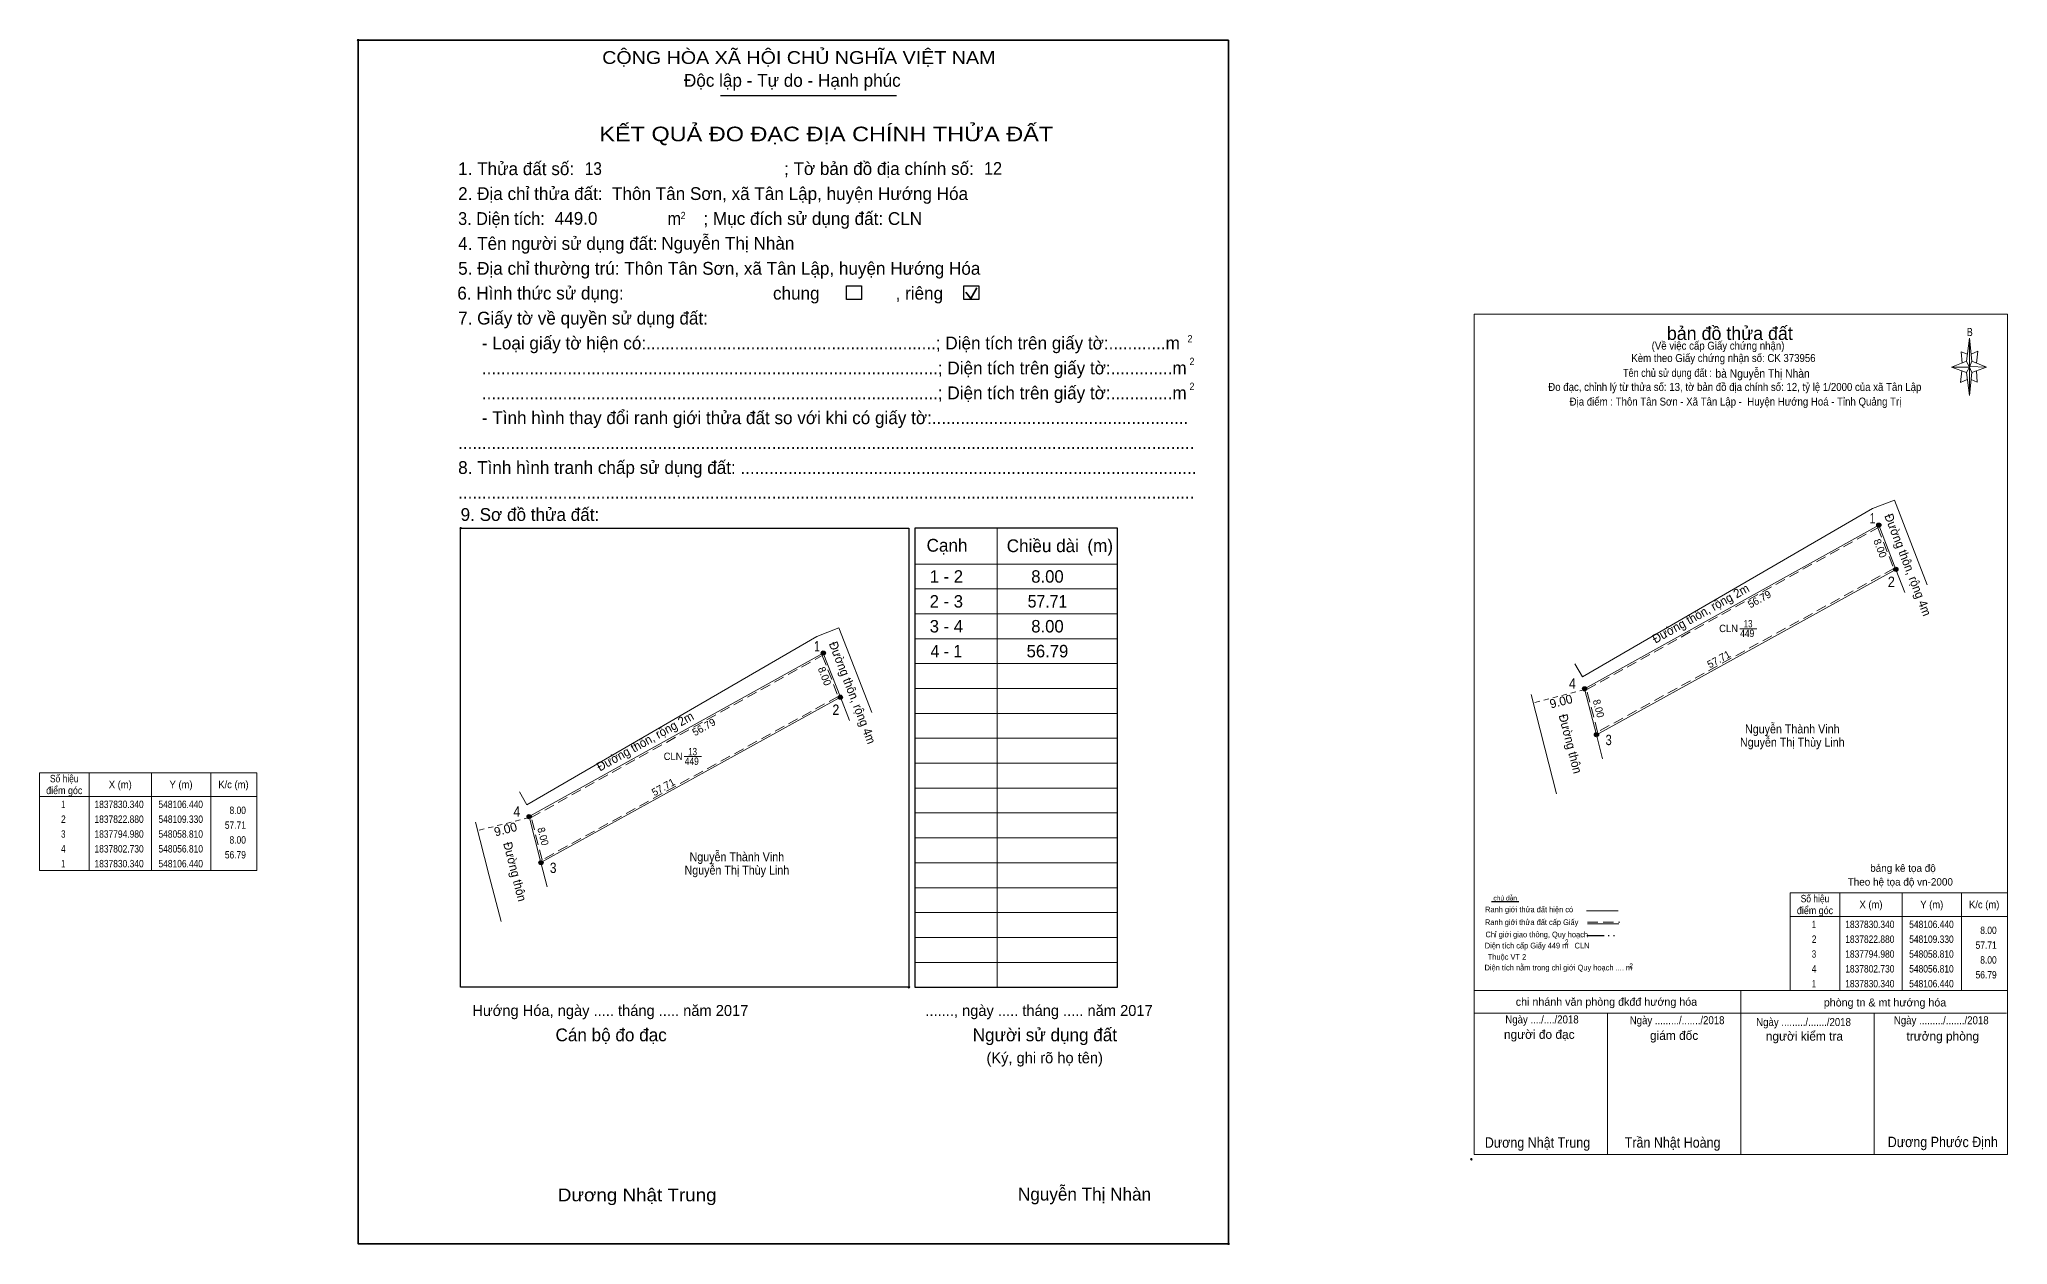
# Model space of a CAD drawing. Header units: metres. Extents: x 547974 to 548723, y 1837731 to 1837934.
# Drawn here: x 547974.2 to 548306.2, y 1837730.5 to 1837933.9 of the extents above; entities that cross this region are included whole.
import ezdxf
from ezdxf.enums import TextEntityAlignment as Align

# ---------------------------------------------------------------- set-up
doc = ezdxf.new("R2010")
doc.units = ezdxf.units.M
doc.header["$LTSCALE"] = 0.58
doc.header["$PDMODE"] = 32
doc.header["$PDSIZE"] = 0.29
for name, pattern in [('DASH_DOUBLE_DOT', [9.2, 5, -1.2, 0.3, -1.2, 0.3, -1.2]), ('MEDIUM_DASHED', [4.5, 3, -1.5]), ('SHORT_DASHED', [2.7, 1.5, -1.2])]:
    doc.linetypes.add(name, pattern=pattern)
for name, color, linetype, lineweight in [('1', 7, 'Continuous', 13), ('10', 7, 'Continuous', 13), ('11', 7, 'Continuous', 25), ('2', 7, 'Continuous', 35), ('27', 7, 'Continuous', 13), ('4', 7, 'Continuous', 13), ('50', 7, 'Continuous', 25), ('63', 7, 'Continuous', 13)]:
    doc.layers.add(name, color=color, linetype=linetype, lineweight=lineweight)
for name, color, linetype in [('36', 7, 'Continuous'), ('48', 7, 'Continuous'), ('52', 7, 'Continuous'), ('6', 7, 'Continuous'), ('9', 7, 'Continuous')]:
    doc.layers.add(name, color=color, linetype=linetype)

msp = doc.modelspace()

# ---------------------------------------------------------------- hatches: boundary and pattern name
at = {"layer": '11'}
for points in [[(548284.8601, 1837851.92, 1), (548284.1599, 1837851.92, 1)], [(548287.7501, 1837844.46, 1), (548287.0499, 1837844.46, 1)], [(548106.7901, 1837830.34, 1), (548106.0899, 1837830.34, 1)], [(548109.6801, 1837822.88, 1), (548108.9799, 1837822.88, 1)], [(548235.2301, 1837824.31, 1), (548234.5299, 1837824.31, 1)], [(548237.2301, 1837816.56, 1), (548236.5299, 1837816.56, 1)], [(548237.2301, 1837816.56, 1), (548236.5299, 1837816.56, 1)], [(548057.1601, 1837802.73, 1), (548056.4599, 1837802.73, 1)], [(548059.1601, 1837794.98, 1), (548058.4599, 1837794.98, 1)], [(548059.1601, 1837794.98, 1), (548058.4599, 1837794.98, 1)]]:
    msp.add_hatch(color=256, dxfattribs=at).paths.add_polyline_path(points)

# ---------------------------------------------------------------- linework, layer by layer
at = {"layer": '1', "lineweight": 25}
for p, q in [((548089.1, 1837924.42), (548118.79, 1837924.42)), ((548156.07, 1837773.94), (548156.07, 1837851.41))]:
    msp.add_line(p, q, dxfattribs=at)
at = {"layer": '1', "lineweight": 35}
for p, q in [((548130.51, 1837891.23), (548131.35, 1837890.15)), ((548131.35, 1837890.15), (548132.37, 1837891.96))]:
    msp.add_line(p, q, dxfattribs=at)
at = {"layer": '1'}
for p, q in [((548135.76, 1837851.41), (548135.76, 1837773.94)), ((548121.86, 1837845.36), (548145.37, 1837845.36)), ((548145.37, 1837845.36), (548156.07, 1837845.36)), ((548121.86, 1837841.16), (548145.37, 1837841.16)), ((548145.37, 1837841.16), (548156.07, 1837841.16)), ((548121.86, 1837836.96), (548145.37, 1837836.96)), ((548145.37, 1837836.96), (548156.07, 1837836.96)), ((548121.86, 1837832.76), (548145.37, 1837832.76)), ((548145.37, 1837832.76), (548156.07, 1837832.76)), ((548121.86, 1837828.56), (548145.37, 1837828.56)), ((548145.37, 1837828.56), (548156.07, 1837828.56)), ((548121.86, 1837824.35), (548145.37, 1837824.35)), ((548145.37, 1837824.35), (548156.07, 1837824.35)), ((548121.86, 1837820.15), (548145.37, 1837820.15)), ((548145.37, 1837820.15), (548156.07, 1837820.15)), ((548121.86, 1837815.95), (548145.37, 1837815.95)), ((548145.37, 1837815.95), (548156.07, 1837815.95)), ((548121.86, 1837811.75), (548145.37, 1837811.75)), ((548145.37, 1837811.75), (548156.07, 1837811.75)), ((548121.86, 1837807.55), (548145.37, 1837807.55)), ((548145.37, 1837807.55), (548156.07, 1837807.55)), ((548121.86, 1837803.35), (548145.37, 1837803.35)), ((548145.37, 1837803.35), (548156.07, 1837803.35)), ((548121.86, 1837799.14), (548145.37, 1837799.14)), ((548145.37, 1837799.14), (548156.07, 1837799.14)), ((548121.86, 1837794.94), (548145.37, 1837794.94)), ((548145.37, 1837794.94), (548156.07, 1837794.94)), ((548121.86, 1837790.74), (548145.37, 1837790.74)), ((548145.37, 1837790.74), (548156.07, 1837790.74)), ((548121.86, 1837786.54), (548145.37, 1837786.54)), ((548145.37, 1837786.54), (548156.07, 1837786.54)), ((548121.86, 1837782.34), (548145.37, 1837782.34)), ((548145.37, 1837782.34), (548156.07, 1837782.34)), ((548121.86, 1837778.14), (548145.37, 1837778.14)), ((548145.37, 1837778.14), (548156.07, 1837778.14))]:
    msp.add_line(p, q, dxfattribs=at)
at = {"layer": '1', "lineweight": 25}
msp.add_lwpolyline([(548045.26, 1837844.94), (548045.26, 1837851.39), (548120.88, 1837851.39), (548120.88, 1837773.94), (548045.26, 1837773.94), (548045.26, 1837784.08)], close=True, dxfattribs=at)
msp.add_lwpolyline([(548156.07, 1837851.41), (548121.86, 1837851.41), (548121.86, 1837773.94), (548156.07, 1837773.94), (548156.07, 1837774.69)], dxfattribs=at)
at = {"layer": '1'}
for points in [[(548284.51, 1837851.92), (548287.4, 1837844.46), (548236.88, 1837816.56), (548234.88, 1837824.31)], [(548106.44, 1837830.34), (548109.33, 1837822.88), (548058.81, 1837794.98), (548056.81, 1837802.73)]]:
    msp.add_lwpolyline(points, close=True, dxfattribs=at)
for p in [(548027.96, 1837933.74), (548045.26, 1837851.39), (548120.88, 1837773.94), (548174.79, 1837730.66)]:
    msp.add_point(p, dxfattribs=at)
at = {"layer": '10'}
for p, q in [((548283.43, 1837854.72), (548287.14, 1837856.16)), ((548287.14, 1837856.16), (548292.7, 1837841.86)), ((548234.5, 1837826.31), (548283.43, 1837854.72)), ((548056.43, 1837804.73), (548105.36, 1837833.14)), ((548105.36, 1837833.14), (548109.07, 1837834.58)), ((548109.07, 1837834.58), (548114.63, 1837820.28)), ((548233.26, 1837828.5), (548234.5, 1837826.31)), ((548055.19, 1837806.92), (548056.43, 1837804.73))]:
    msp.add_line(p, q, dxfattribs=at)
at = {"layer": '10', "linetype": 'SHORT_DASHED'}
for p, q in [((548234.91, 1837824.18), (548226.21, 1837821.94)), ((548056.84, 1837802.6), (548048.14, 1837800.36))]:
    msp.add_line(p, q, dxfattribs=at)
at = {"layer": '10'}
for points in [[(548236.88, 1837816.56), (548234.88, 1837824.31), (548284.51, 1837851.92), (548287.4, 1837844.46)], [(548058.81, 1837794.98), (548056.81, 1837802.73), (548106.44, 1837830.34), (548109.33, 1837822.88)]]:
    msp.add_lwpolyline(points, close=True, dxfattribs=at)
at = {"layer": '10', "linetype": 'MEDIUM_DASHED'}
for points in [[(548237.07, 1837817.01), (548235.23, 1837824.16), (548284.35, 1837851.49), (548287.03, 1837844.6)], [(548059, 1837795.43), (548057.16, 1837802.58), (548106.28, 1837829.91), (548108.96, 1837823.02)]]:
    msp.add_lwpolyline(points, close=True, dxfattribs=at)
at = {"layer": '10'}
for points in [[(548225.84, 1837823.36), (548228.17, 1837814.31), (548230.15, 1837806.6)], [(548047.77, 1837801.78), (548050.1, 1837792.73), (548052.08, 1837785.02)]]:
    msp.add_lwpolyline(points, dxfattribs=at)
at = {"layer": '11'}
for centre in [(548284.51, 1837851.92), (548287.4, 1837844.46), (548106.44, 1837830.34), (548109.33, 1837822.88), (548234.88, 1837824.31), (548236.88, 1837816.56), (548236.88, 1837816.56), (548056.81, 1837802.73), (548058.81, 1837794.98), (548058.81, 1837794.98)]:
    msp.add_circle(centre, 0.3501, dxfattribs=at)
at = {"layer": '2'}
msp.add_lwpolyline([(548027.96, 1837933.74), (548174.79, 1837933.74), (548174.79, 1837730.66), (548027.96, 1837730.66)], close=True, dxfattribs=at)
at = {"layer": '27'}
for p, q in [((548287.4, 1837844.46), (548288.92, 1837840.54)), ((548109.33, 1837822.88), (548110.85, 1837818.96)), ((548236.88, 1837816.56), (548237.92, 1837812.49)), ((548058.81, 1837794.98), (548059.85, 1837790.91))]:
    msp.add_line(p, q, dxfattribs=at)
at = {"layer": '4'}
for p, q in [((548299.3, 1837879.57), (548299.8, 1837883.47)), ((548300.2, 1837879.57), (548302.7, 1837878.57)), ((548299.3, 1837877.67), (548296.8, 1837878.57)), ((548300.2, 1837877.67), (548299.8, 1837873.77)), ((548301.1, 1837876.07), (548300.1, 1837876.47)), ((548301, 1837877.97), (548301.1, 1837876.07)), ((548235.18, 1837786.86), (548240.56, 1837786.86)), ((548235.38, 1837784.62), (548240.65, 1837784.62)), ((548216.25, 1837773.4), (548306.25, 1837773.4)), ((548216.25, 1837773.4), (548306.25, 1837773.4)), ((548216.25, 1837773.4), (548306.25, 1837773.4)), ((548261.25, 1837745.7), (548261.25, 1837773.4)), ((548216.25, 1837769.6), (548306.05, 1837769.6)), ((548238.75, 1837745.7), (548238.75, 1837769.6)), ((548283.75, 1837745.7), (548283.75, 1837769.6)), ((548306.25, 1837745.7), (548216.25, 1837745.7))]:
    msp.add_line(p, q, dxfattribs=at)
at = {"layer": '4', "lineweight": 25}
msp.add_line((548223.8, 1837788.35), (548219.18, 1837788.35), dxfattribs=at)
at = {"layer": '4', "linetype": 'MEDIUM_DASHED'}
msp.add_line((548235.38, 1837784.94), (548240.82, 1837784.94), dxfattribs=at)
at = {"layer": '4', "linetype": 'DASH_DOUBLE_DOT', "lineweight": 25}
msp.add_line((548235.28, 1837782.65), (548240.52, 1837782.65), dxfattribs=at)
at = {"layer": '4'}
for points in [[(548216.25, 1837887.5), (548306.25, 1837887.5), (548306.25, 1837745.7), (548216.25, 1837745.7)], [(548299.8, 1837883.47), (548300.2, 1837879.57), (548299.8, 1837878.57)], [(548299.8, 1837878.57), (548296.8, 1837878.57), (548299.3, 1837879.57), (548300.2, 1837877.67), (548302.7, 1837878.57), (548299.8, 1837878.67)], [(548299.8, 1837878.57), (548299.8, 1837873.77), (548299.3, 1837877.67)]]:
    msp.add_lwpolyline(points, close=True, dxfattribs=at)
for points in [[(548299.8, 1837878.57), (548299.3, 1837879.57), (548296.8, 1837878.57)], [(548299.5, 1837880.77), (548298.4, 1837881.17), (548298.6, 1837879.27)], [(548300.1, 1837880.77), (548301.2, 1837881.27), (548301, 1837879.27)], [(548298.5, 1837877.97), (548298.3, 1837875.97), (548299.4, 1837876.47)], [(548299.8, 1837878.57), (548300.2, 1837877.67), (548302.7, 1837878.57)]]:
    msp.add_lwpolyline(points, dxfattribs=at)
msp.add_point((548215.78, 1837744.92), dxfattribs=at)
at = {"layer": '50'}
for points in [[(548110.35, 1837892.32), (548112.87, 1837892.32), (548112.87, 1837889.97), (548110.35, 1837889.97)], [(548130.18, 1837892.32), (548132.71, 1837892.32), (548132.71, 1837889.97), (548130.18, 1837889.97)]]:
    msp.add_lwpolyline(points, close=True, dxfattribs=at)
at = {"layer": '63'}
for p, q in [((548261.07, 1837834.44), (548263.96, 1837834.44)), ((548083, 1837812.86), (548085.89, 1837812.86)), ((547982.59, 1837810.15), (547982.59, 1837793.65)), ((547993.09, 1837810.15), (547993.09, 1837793.65)), ((548003.09, 1837810.15), (548003.09, 1837793.65)), ((547974.19, 1837806.15), (548010.89, 1837806.15)), ((548277.95, 1837789.9), (548277.95, 1837773.4)), ((548288.45, 1837789.9), (548288.45, 1837773.4)), ((548298.45, 1837789.9), (548298.45, 1837773.4)), ((548269.55, 1837785.9), (548306.25, 1837785.9))]:
    msp.add_line(p, q, dxfattribs=at)
for points in [[(547974.19, 1837810.15), (548010.89, 1837810.15), (548010.89, 1837793.65), (547974.19, 1837793.65)], [(548269.55, 1837789.9), (548306.25, 1837789.9), (548306.25, 1837773.4), (548269.55, 1837773.4)]]:
    msp.add_lwpolyline(points, close=True, dxfattribs=at)

# ---------------------------------------------------------------- texts
at = {"layer": '1'}
for s, height, width, p in [('CỘNG HÒA XÃ HỘI CHỦ NGHĨA VIỆT NAM', 2.157, 1.15, (548069.14, 1837929.74)), ('3. Diện tích:', 2.157, 0.95, (548044.84, 1837902.57)), ('m', 2.157, 0.95, (548080.16, 1837902.57)), ('2', 1.232, 0.9, (548082.38, 1837903.55)), ('2', 1.232, 0.9, (548167.9, 1837882.77)), ('2', 1.232, 0.9, (548168.23, 1837878.93)), ('2', 1.232, 0.9, (548168.23, 1837874.72)), ('Dương Nhật Trung', 2.157, 1.1, (548061.66, 1837737.83))]:
    msp.add_text(s, height=height, dxfattribs=dict(at, width=width)).set_placement(p)
for s, height, p in [('Độc lập - Tự do - Hạnh phúc', 2.157, (548082.94, 1837925.89)), ('1. Thửa đất số:', 2.157, (548044.84, 1837910.98)), ('; Tờ bản đồ địa chính số:', 2.157, (548099.81, 1837911)), ('2. Địa chỉ thửa đất:', 2.157, (548044.84, 1837906.78)), ('; Mục đích sử dụng đất: CLN', 2.157, (548086.23, 1837902.57)), ('4. Tên người sử dụng đất:', 2.157, (548044.84, 1837898.37)), ('5. Địa chỉ thường trú: Thôn Tân Sơn, xã Tân Lập, huyện Hướng Hóa', 2.157, (548044.84, 1837894.17)), ('chung                , riêng', 2.157, (548097.96, 1837889.97)), ('7. Giấy tờ về quyền sử dụng đất:', 2.157, (548044.84, 1837885.77)), ('     - Loại giấy tờ hiện có:.............................................................; Diện tích trên giấy tờ:............m', 2.157, (548044.84, 1837881.57)), ('     ................................................................................................; Diện tích trên giấy tờ:.............m', 2.157, (548044.84, 1837877.36)), ('     ................................................................................................; Diện tích trên giấy tờ:.............m', 2.157, (548044.84, 1837873.16)), ('     - Tình hình thay đổi ranh giới thửa đất so với khi có giấy tờ:......................................................', 2.157, (548044.84, 1837868.96)), ('8. Tình hình tranh chấp sử dụng đất: ................................................................................................', 2.157, (548044.84, 1837860.56)), ('...........................................................................................................................................................', 2.157, (548044.84, 1837864.76)), ('...........................................................................................................................................................', 2.157, (548044.84, 1837856.36)), ('9. Sơ đồ thửa đất:', 2.157, (548045.26, 1837852.63)), ('Cạnh', 2.157, (548123.87, 1837847.44)), ('Chiều dài', 2.157, (548137.39, 1837847.36)), ('(m)', 2.157, (548151, 1837847.39)), ('Hướng Hóa, ngày ..... tháng ..... năm 2017', 1.849, (548047.23, 1837769.1)), ('......., ngày ..... tháng ..... năm 2017', 1.849, (548123.67, 1837769.1)), ('Cán bộ đo đạc', 2.157, (548061.27, 1837764.83)), ('Người sử dụng đất', 2.157, (548131.65, 1837764.83)), ('(Ký, ghi rõ họ tên)', 1.849, (548133.97, 1837761.12))]:
    msp.add_text(s, height=height, dxfattribs=at).set_placement(p)
for s, height, width, p in [('KẾT QUẢ ĐO ĐẠC ĐỊA CHÍNH THỬA ĐẤT', 2.465, 1.2, (548106.945, 1837916.69)), ('13', 1.25, 0.8, (548262.47, 1837834.66)), ('CLN', 1.25, 0.95, (548259.175, 1837833.87)), ('449', 1.25, 0.85, (548262.32, 1837833.04)), ('CLN', 1.25, 0.95, (548081.105, 1837812.29)), ('449', 1.25, 0.85, (548084.25, 1837811.46)), ('13', 1.25, 0.8, (548084.4, 1837813.08))]:
    msp.add_text(s, height=height, dxfattribs=dict(at, width=width)).set_placement(p, align=Align.CENTER)
at = {"layer": '10', "width": 0.95}
for s, rotation, p in [('Đường thôn, rộng 4m', 291.176, (548285.42, 1837853.5)), ('Đường thôn, rộng 2m', 29.088, (548246.83, 1837831.91)), ('Đường thôn, rộng 4m', 291.176, (548107.35, 1837831.92)), ('Đường thôn, rộng 2m', 29.088, (548068.76, 1837810.33)), ('Đường thôn', 284.438, (548230.49, 1837819.81)), ('Đường thôn', 284.438, (548052.42, 1837798.23))]:
    msp.add_text(s, height=1.5, rotation=rotation, dxfattribs=at).set_placement(p)
at = {"layer": '10'}
for p in [(548229.2, 1837820.97), (548051.13, 1837799.39)]:
    msp.add_text('9.00', height=1.5, rotation=14.47, dxfattribs=at).set_placement(p)
at = {"layer": '36', "width": 0.9}
for s, p in [('Nguyễn Thị Thùy Linh', (548269.925, 1837814.54)), ('Nguyễn Thành Vinh', (548269.92, 1837816.78)), ('Nguyễn Thành Vinh', (548091.86, 1837795.2)), ('Nguyễn Thị Thùy Linh', (548091.865, 1837792.96))]:
    msp.add_text(s, height=1.5, dxfattribs=at).set_placement(p, align=Align.CENTER)
at = {"layer": '4'}
for s, height, width, p in [('(Về việc cấp Giấy chứng nhận)', 1.35, 0.9, (548257.395, 1837881.52)), ('B', 1.378, 0.8, (548299.87, 1837883.82)), ('Kèm theo Giấy chứng nhận số: CK 373956', 1.35, 0.9, (548258.31, 1837879.44)), ('Đo đạc, chỉnh lý từ thửa số: 13, tờ bản đồ địa chính số: 12, tỷ lệ 1/2000 của xã Tân Lập', 1.35, 0.9, (548260.225, 1837874.56)), ('Tên chủ sử dụng đất :', 1.35, 0.85, (548248.865, 1837876.94)), ('Địa điểm : Thôn Tân Sơn - Xã Tân Lập -  Huyện Hướng Hoá - Tỉnh Quảng Trị ', 1.35, 0.9, (548260.565, 1837872.09)), ('chú dẫn', 0.7999, 1.05, (548221.49, 1837788.59)), ('Ranh giới thửa đất hiện có ', 0.96, 0.9, (548225.695, 1837786.59)), ('Ranh giới thửa đất cấp Giấy', 0.96, 0.9, (548225.95, 1837784.44)), ('Chỉ giới giao thông, Quy hoạch', 0.96, 0.9, (548226.81, 1837782.37)), ('Thuộc VT 2', 0.96, 0.9, (548221.785, 1837778.58)), ('Diện tích cấp Giấy 449 m   CLN', 0.96, 0.9, (548226.875, 1837780.49)), ('2', 0.8, 0.8, (548231.87, 1837781.21)), ('Diện tích nằm trong chỉ giới Quy hoạch .... m', 0.96, 0.9, (548230.455, 1837776.78)), ('2', 0.8, 0.8, (548242.74, 1837777.16)), ('Ngày ..../..../2018', 1.35, 0.9, (548227.69, 1837767.84)), ('Ngày ........./......./2018', 1.35, 0.9, (548250.49, 1837767.71)), ('Ngày ........./......./2018', 1.35, 0.9, (548271.82, 1837767.4)), ('Ngày ........./......./2018', 1.35, 0.9, (548295.05, 1837767.7)), ('Dương Nhật Trung', 1.75, 0.9, (548226.935, 1837746.87)), ('Trần Nhật Hoàng', 1.75, 0.9, (548249.73, 1837746.88)), ('Dương Phước Định', 1.75, 0.9, (548295.315, 1837746.97))]:
    msp.add_text(s, height=height, dxfattribs=dict(at, width=width)).set_placement(p, align=Align.CENTER)
for s, height, p in [('bản đồ thửa đất', 2.25, (548259.385, 1837883.16)), ('bảng kê tọa độ', 1.25, (548288.595, 1837793.42)), ('Theo hệ tọa độ vn-2000', 1.25, (548288.145, 1837791.1)), ('chi nhánh văn phòng đkđđ hướng hóa', 1.35, (548238.57, 1837770.82)), ('phòng tn & mt hướng hóa', 1.35, (548285.565, 1837770.7)), ('người đo đạc', 1.5, (548227.235, 1837765.24)), ('giám đốc', 1.5, (548249.985, 1837765.06)), ('người kiểm tra', 1.5, (548271.965, 1837764.94)), ('trưởng phòng', 1.5, (548295.305, 1837764.94))]:
    msp.add_text(s, height=height, dxfattribs=at).set_placement(p, align=Align.CENTER)
at = {"layer": '4', "width": 0.9}
msp.add_text('bà Nguyễn Thị Nhàn', height=1.44, dxfattribs=at).set_placement((548256.96, 1837876.79))
at = {"layer": '48'}
msp.add_text('6. Hình thức sử dụng:', height=2.157, dxfattribs=at).set_placement((548044.7, 1837889.99))
at = {"layer": '52'}
for s, p in [('1 - 2', (548127.21, 1837842.21)), ('8.00', (548144.265, 1837842.21)), ('2 - 3', (548127.205, 1837838.01)), ('3 - 4', (548127.21, 1837833.81)), ('8.00', (548144.265, 1837833.81)), ('56.79', (548144.26, 1837829.61))]:
    msp.add_text(s, height=2.101, dxfattribs=at).set_placement(p, align=Align.CENTER)
at = {"layer": '52', "width": 0.95}
for s, p in [('57.71', (548144.265, 1837838.01)), ('4 - 1', (548127.21, 1837829.61))]:
    msp.add_text(s, height=2.101, dxfattribs=at).set_placement(p, align=Align.CENTER)
at = {"layer": '6'}
for s, width, p in [('13', 0.9, (548066.2, 1837911)), ('12', 0.95, (548133.55, 1837911.03))]:
    msp.add_text(s, height=2.157, dxfattribs=dict(at, width=width)).set_placement(p)
for s, p in [('Thôn Tân Sơn, xã Tân Lập, huyện Hướng Hóa', (548070.8, 1837906.78)), ('449.0', (548061.13, 1837902.6)), ('Nguyễn Thị Nhàn', (548079.12, 1837898.4)), ('Nguyễn Thị Nhàn', (548139.29, 1837737.96))]:
    msp.add_text(s, height=2.157, dxfattribs=at).set_placement(p)
at = {"layer": '63'}
for s, rotation, p in [('8.00', 291.176, (548284.1544, 1837847.7858)), ('56.79', 29.088, (548264.6712, 1837838.8765)), ('57.71', 28.91, (548257.8279, 1837828.7494)), ('8.00', 291.176, (548106.0844, 1837826.2058)), ('56.79', 29.088, (548086.6012, 1837817.2965)), ('57.71', 28.91, (548079.7579, 1837807.1694))]:
    msp.add_text(s, height=1.25, rotation=rotation, dxfattribs=at).set_placement(p, align=Align.CENTER)
at = {"layer": '63', "width": 0.95}
for p in [(548236.6407, 1837820.8262), (548058.5707, 1837799.2462)]:
    msp.add_text('8.00', height=1.25, rotation=284.47, dxfattribs=at).set_placement(p, align=Align.CENTER)
at = {"layer": '63'}
for s, width, p in [('Số hiệu', 0.85, (547978.39, 1837808.53)), ('điểm góc', 0.9, (547978.39, 1837806.53)), ('X (m)', 0.95, (547987.84, 1837807.53)), ('Y (m)', 0.95, (547998.095, 1837807.53)), ('K/c (m)', 0.95, (548006.935, 1837807.53)), (' 2', 0.85, (547978.045, 1837801.68)), (' 1', 0.75, (547978.04, 1837804.18)), ('1837830.340', 0.85, (547987.64, 1837804.18)), ('1837822.880', 0.85, (547987.64, 1837801.68)), ('548106.440', 0.85, (547998.04, 1837804.18)), ('548109.330', 0.85, (547998.04, 1837801.68)), (' 3', 0.8, (547978.035, 1837799.18)), ('1837794.980', 0.85, (547987.64, 1837799.18)), ('548058.810', 0.85, (547998.04, 1837799.18)), (' 4', 0.85, (547978.04, 1837796.68)), ('1837802.730', 0.85, (547987.64, 1837796.68)), ('548056.810', 0.85, (547998.04, 1837796.68)), (' 1', 0.75, (547978.04, 1837794.18)), ('1837830.340', 0.85, (547987.64, 1837794.18)), ('548106.440', 0.85, (547998.04, 1837794.18)), ('Số hiệu', 0.85, (548273.75, 1837788.28)), ('điểm góc', 0.9, (548273.75, 1837786.28)), ('X (m)', 0.95, (548283.2, 1837787.28)), ('Y (m)', 0.95, (548293.455, 1837787.28)), ('K/c (m)', 0.95, (548302.295, 1837787.28)), (' 1', 0.75, (548273.4, 1837783.93)), ('1837830.340', 0.85, (548283, 1837783.93)), ('548106.440', 0.85, (548293.4, 1837783.93)), (' 3', 0.8, (548273.395, 1837778.93)), (' 2', 0.85, (548273.405, 1837781.43)), ('1837822.880', 0.85, (548283, 1837781.43)), ('1837794.980', 0.85, (548283, 1837778.93)), ('548109.330', 0.85, (548293.4, 1837781.43)), ('548058.810', 0.85, (548293.4, 1837778.93)), (' 4', 0.85, (548273.4, 1837776.43)), ('1837802.730', 0.85, (548283, 1837776.43)), ('548056.810', 0.85, (548293.4, 1837776.43)), (' 1', 0.75, (548273.4, 1837773.93)), ('1837830.340', 0.85, (548283, 1837773.93)), ('548106.440', 0.85, (548293.4, 1837773.93))]:
    msp.add_text(s, height=1.25, dxfattribs=dict(at, width=width)).set_placement(p, align=Align.CENTER)
at = {"layer": '63', "width": 0.85}
for s, p in [('8.00', (548009.04, 1837803.18)), ('57.71', (548009.04, 1837800.68)), ('8.00', (548009.04, 1837798.18)), ('56.79', (548009.04, 1837795.68)), ('8.00', (548304.4, 1837782.93)), ('57.71', (548304.4, 1837780.43)), ('56.79', (548304.4, 1837775.43)), ('8.00', (548304.4, 1837777.93))]:
    msp.add_text(s, height=1.25, dxfattribs=at).set_placement(p, align=Align.RIGHT)
at = {"layer": '9'}
for s, width, p in [('1', 0.75, (548283.45, 1837852.2)), ('2', 0.9, (548286.63, 1837841.48)), ('1', 0.75, (548105.39, 1837830.62)), ('4', 0.9, (548232.82, 1837824.32)), ('2', 0.9, (548108.565, 1837819.9)), ('3', 0.8, (548238.94, 1837814.8)), ('4', 0.9, (548054.755, 1837802.74)), ('3', 0.85, (548060.875, 1837793.22))]:
    msp.add_text(s, height=1.751, dxfattribs=dict(at, width=width)).set_placement(p, align=Align.CENTER)

doc.saveas('drawing.dxf')
